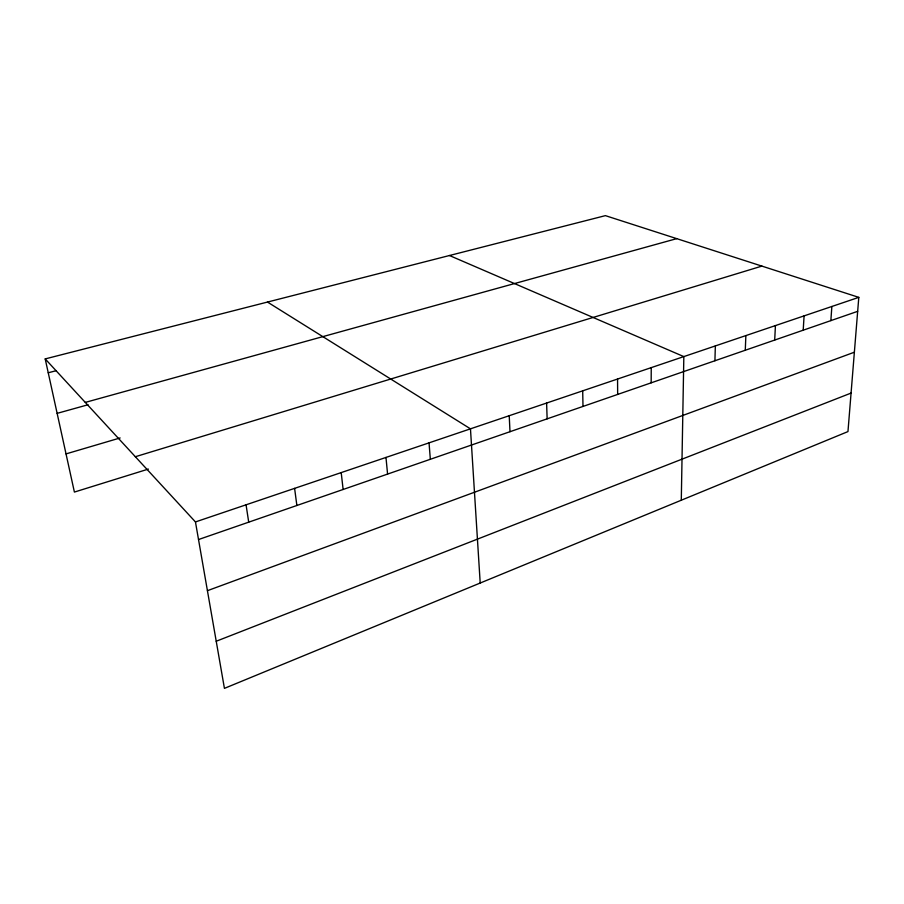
<?xml version="1.0" encoding="UTF-8"?>
<svg xmlns="http://www.w3.org/2000/svg" width="904" height="904" viewBox="0 0 904 904"><rect width="100%" height="100%" fill="white"/><g stroke="black" fill="none" stroke-linecap="round" stroke-linejoin="round"><path stroke-width="1.36" d="M651.162 382.833L651.242 367.634M681.288 500.217L683.831 356.605L449.457 255.516M714.917 360.752L715.346 345.927M745.28 350.243L745.868 335.599M774.694 340.062L775.429 325.587M803.204 330.186L804.085 315.892M830.855 320.615L831.861 306.49M858.8 297.359L847.963 431.581L224.429 688.362L195.456 521.936L45.2 358.911L605.397 215.638L858.8 297.359L195.456 521.936M216.225 641.241L851.071 393.082M207.423 590.685L854.37 352.21M198.518 539.541L857.67 311.338M148.38 469.074L74.399 492.07L45.2 358.911M135.351 456.723L761.891 266.104M66.026 453.898L120.142 437.943M57.144 413.354L88.016 404.766M85.292 402.404L676.734 238.645M48.24 372.776L56.172 370.708M267.471 302.06L470.464 428.835L480.205 583.035M246.057 504.805L248.713 522.162M294.602 488.375L296.874 505.483M341.203 472.6L343.124 489.471M385.974 457.435L387.579 474.08M429.038 442.858L430.338 459.277M509.223 415.716L509.992 431.705M546.604 403.06L547.135 418.846M582.696 390.844L583.001 406.427M617.556 379.036L617.658 394.426"/></g></svg>
